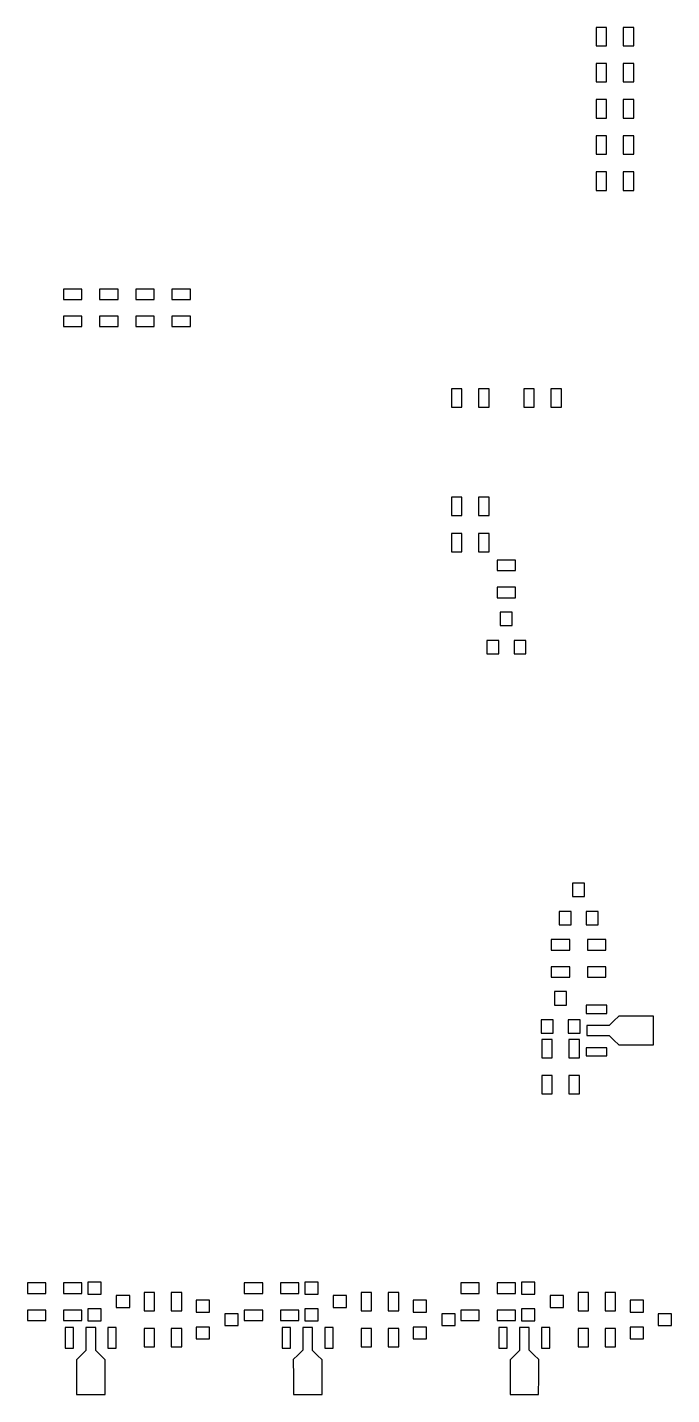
# Model space of a CAD drawing. Extents: x 0 to 45.3, y 0 to 96.1.
import ezdxf

# ---------------------------------------------------------------- set-up
doc = ezdxf.new("R2010")
doc.units = 0
doc.layers.get('0').update_dxf_attribs({"linetype": 'CONTINUOUS'})

msp = doc.modelspace()

# ---------------------------------------------------------------- linework, layer by layer
at = {"color": 7}
for points in [[(40.7035, 95.453211), (40.7035, 96.100911), (40.3352, 96.100911), (39.9669, 96.100911), (39.9669, 95.453211), (39.9669, 94.805511), (40.3352, 94.805511), (40.7035, 94.805511)], [(42.6085, 95.453211), (42.6085, 96.100911), (42.2402, 96.100911), (41.8719, 96.100911), (41.8719, 95.453211), (41.8719, 94.805511), (42.2402, 94.805511), (42.6085, 94.805511)], [(40.7035, 92.913211), (40.7035, 93.560911), (40.3352, 93.560911), (39.9669, 93.560911), (39.9669, 92.913211), (39.9669, 92.265511), (40.3352, 92.265511), (40.7035, 92.265511)], [(42.6085, 92.913211), (42.6085, 93.560911), (42.2402, 93.560911), (41.8719, 93.560911), (41.8719, 92.913211), (41.8719, 92.265511), (42.2402, 92.265511), (42.6085, 92.265511)], [(40.7035, 90.373211), (40.7035, 91.020911), (40.3352, 91.020911), (39.9669, 91.020911), (39.9669, 90.373211), (39.9669, 89.725511), (40.3352, 89.725511), (40.7035, 89.725511)], [(42.6085, 90.373211), (42.6085, 91.020911), (42.2402, 91.020911), (41.8719, 91.020911), (41.8719, 90.373211), (41.8719, 89.725511), (42.2402, 89.725511), (42.6085, 89.725511)], [(40.7035, 87.833211), (40.7035, 88.480911), (40.3352, 88.480911), (39.9669, 88.480911), (39.9669, 87.833211), (39.9669, 87.185511), (40.3352, 87.185511), (40.7035, 87.185511)], [(42.6085, 87.833211), (42.6085, 88.480911), (42.2402, 88.480911), (41.8719, 88.480911), (41.8719, 87.833211), (41.8719, 87.185511), (42.2402, 87.185511), (42.6085, 87.185511)], [(40.7035, 85.293211), (40.7035, 85.940911), (40.3352, 85.940911), (39.9669, 85.940911), (39.9669, 85.293211), (39.9669, 84.645511), (40.3352, 84.645511), (40.7035, 84.645511)], [(42.6085, 85.293211), (42.6085, 85.940911), (42.2402, 85.940911), (41.8719, 85.940911), (41.8719, 85.293211), (41.8719, 84.645511), (42.2402, 84.645511), (42.6085, 84.645511)], [(3.8481, 77.343011), (3.8481, 77.711311), (3.2004, 77.711311), (2.5527, 77.711311), (2.5527, 77.343011), (2.5527, 76.974711), (3.2004, 76.974711), (3.8481, 76.974711)], [(6.3881, 77.343011), (6.3881, 77.711311), (5.7404, 77.711311), (5.0927, 77.711311), (5.0927, 77.343011), (5.0927, 76.974711), (5.7404, 76.974711), (6.3881, 76.974711)], [(8.9281, 77.343011), (8.9281, 77.711311), (8.2804, 77.711311), (7.6327, 77.711311), (7.6327, 77.343011), (7.6327, 76.974711), (8.2804, 76.974711), (8.9281, 76.974711)], [(11.4681, 77.343011), (11.4681, 77.711311), (10.8204, 77.711311), (10.1727, 77.711311), (10.1727, 77.343011), (10.1727, 76.974711), (10.8204, 76.974711), (11.4681, 76.974711)], [(3.8481, 75.438011), (3.8481, 75.806311), (3.2004, 75.806311), (2.5527, 75.806311), (2.5527, 75.438011), (2.5527, 75.069711), (3.2004, 75.069711), (3.8481, 75.069711)], [(6.3881, 75.438011), (6.3881, 75.806311), (5.7404, 75.806311), (5.0927, 75.806311), (5.0927, 75.438011), (5.0927, 75.069711), (5.7404, 75.069711), (6.3881, 75.069711)], [(8.9281, 75.438011), (8.9281, 75.806311), (8.2804, 75.806311), (7.6327, 75.806311), (7.6327, 75.438011), (7.6327, 75.069711), (8.2804, 75.069711), (8.9281, 75.069711)], [(11.4681, 75.438011), (11.4681, 75.806311), (10.8204, 75.806311), (10.1727, 75.806311), (10.1727, 75.438011), (10.1727, 75.069711), (10.8204, 75.069711), (11.4681, 75.069711)], [(30.5435, 70.053211), (30.5435, 70.700911), (30.1752, 70.700911), (29.8069, 70.700911), (29.8069, 70.053211), (29.8069, 69.405511), (30.1752, 69.405511), (30.5435, 69.405511)], [(32.4485, 70.053211), (32.4485, 70.700911), (32.0802, 70.700911), (31.7119, 70.700911), (31.7119, 70.053211), (31.7119, 69.405511), (32.0802, 69.405511), (32.4485, 69.405511)], [(35.6235, 70.053211), (35.6235, 70.700911), (35.2552, 70.700911), (34.8869, 70.700911), (34.8869, 70.053211), (34.8869, 69.405511), (35.2552, 69.405511), (35.6235, 69.405511)], [(37.5285, 70.053211), (37.5285, 70.700911), (37.1602, 70.700911), (36.7919, 70.700911), (36.7919, 70.053211), (36.7919, 69.405511), (37.1602, 69.405511), (37.5285, 69.405511)], [(30.5435, 62.433211), (30.5435, 63.080911), (30.1752, 63.080911), (29.8069, 63.080911), (29.8069, 62.433211), (29.8069, 61.785511), (30.1752, 61.785511), (30.5435, 61.785511)], [(32.4485, 62.433211), (32.4485, 63.080911), (32.0802, 63.080911), (31.7119, 63.080911), (31.7119, 62.433211), (31.7119, 61.785511), (32.0802, 61.785511), (32.4485, 61.785511)], [(30.5435, 59.893211), (30.5435, 60.540911), (30.1752, 60.540911), (29.8069, 60.540911), (29.8069, 59.893211), (29.8069, 59.245511), (30.1752, 59.245511), (30.5435, 59.245511)], [(32.4485, 59.893211), (32.4485, 60.540911), (32.0802, 60.540911), (31.7119, 60.540911), (31.7119, 59.893211), (31.7119, 59.245511), (32.0802, 59.245511), (32.4485, 59.245511)], [(34.3027, 58.293011), (34.3027, 58.661311), (33.655, 58.661311), (33.0073, 58.661311), (33.0073, 58.293011), (33.0073, 57.924711), (33.655, 57.924711), (34.3027, 57.924711)], [(34.3027, 56.388011), (34.3027, 56.756311), (33.655, 56.756311), (33.0073, 56.756311), (33.0073, 56.388011), (33.0073, 56.019711), (33.655, 56.019711), (34.3027, 56.019711)], [(34.0741, 54.533811), (34.0741, 55.003711), (33.655, 55.003711), (33.2359, 55.003711), (33.2359, 54.533811), (33.2359, 54.063911), (33.655, 54.063911), (34.0741, 54.063911)], [(33.1343, 52.552611), (33.1343, 53.022511), (32.7152, 53.022511), (32.2961, 53.022511), (32.2961, 52.552611), (32.2961, 52.082711), (32.7152, 52.082711), (33.1343, 52.082711)], [(35.0393, 52.552611), (35.0393, 53.022511), (34.6202, 53.022511), (34.2011, 53.022511), (34.2011, 52.552611), (34.2011, 52.082711), (34.6202, 52.082711), (35.0393, 52.082711)], [(39.1541, 35.483811), (39.1541, 35.953711), (38.735, 35.953711), (38.3159, 35.953711), (38.3159, 35.483811), (38.3159, 35.013911), (38.735, 35.013911), (39.1541, 35.013911)], [(38.2143, 33.502611), (38.2143, 33.972511), (37.7952, 33.972511), (37.3761, 33.972511), (37.3761, 33.502611), (37.3761, 33.032711), (37.7952, 33.032711), (38.2143, 33.032711)], [(40.1193, 33.502611), (40.1193, 33.972511), (39.7002, 33.972511), (39.2811, 33.972511), (39.2811, 33.502611), (39.2811, 33.032711), (39.7002, 33.032711), (40.1193, 33.032711)], [(38.1127, 31.623011), (38.1127, 31.991311), (37.465, 31.991311), (36.8173, 31.991311), (36.8173, 31.623011), (36.8173, 31.254711), (37.465, 31.254711), (38.1127, 31.254711)], [(40.6527, 31.623011), (40.6527, 31.991311), (40.005, 31.991311), (39.3573, 31.991311), (39.3573, 31.623011), (39.3573, 31.254711), (40.005, 31.254711), (40.6527, 31.254711)], [(38.1127, 29.718011), (38.1127, 30.086311), (37.465, 30.086311), (36.8173, 30.086311), (36.8173, 29.718011), (36.8173, 29.349711), (37.465, 29.349711), (38.1127, 29.349711)], [(40.6527, 29.718011), (40.6527, 30.086311), (40.005, 30.086311), (39.3573, 30.086311), (39.3573, 29.718011), (39.3573, 29.349711), (40.005, 29.349711), (40.6527, 29.349711)], [(37.8841, 27.863811), (37.8841, 28.333711), (37.465, 28.333711), (37.0459, 28.333711), (37.0459, 27.863811), (37.0459, 27.393911), (37.465, 27.393911), (37.8841, 27.393911)], [(40.7289, 27.101811), (40.7289, 27.393911), (40.005, 27.393911), (39.2811, 27.393911), (39.2811, 27.101811), (39.2811, 26.809711), (40.005, 26.809711), (40.7289, 26.809711)], [(36.9443, 25.882611), (36.9443, 26.352511), (36.5252, 26.352511), (36.1061, 26.352511), (36.1061, 25.882611), (36.1061, 25.412711), (36.5252, 25.412711), (36.9443, 25.412711)], [(38.8493, 25.882611), (38.8493, 26.352511), (38.4302, 26.352511), (38.0111, 26.352511), (38.0111, 25.882611), (38.0111, 25.412711), (38.4302, 25.412711), (38.8493, 25.412711)], [(44.0055, 25.603211), (44.0055, 26.606511), (42.779585, 26.606511), (41.553667, 26.606511), (41.2242, 26.276311), (40.894733, 25.946111), (40.100615, 25.946111), (39.3065, 25.946111), (39.3065, 25.603211), (39.3065, 25.260311), (40.100615, 25.260311), (40.894733, 25.260311), (41.2242, 24.930111), (41.553667, 24.599911), (42.779585, 24.599911), (44.0055, 24.599911)], [(36.8935, 24.333211), (36.8935, 24.980911), (36.5252, 24.980911), (36.1569, 24.980911), (36.1569, 24.333211), (36.1569, 23.685511), (36.5252, 23.685511), (36.8935, 23.685511)], [(38.7985, 24.333211), (38.7985, 24.980911), (38.4302, 24.980911), (38.0619, 24.980911), (38.0619, 24.333211), (38.0619, 23.685511), (38.4302, 23.685511), (38.7985, 23.685511)], [(40.7289, 24.104611), (40.7289, 24.396711), (40.005, 24.396711), (39.2811, 24.396711), (39.2811, 24.104611), (39.2811, 23.812511), (40.005, 23.812511), (40.7289, 23.812511)], [(36.8935, 21.793211), (36.8935, 22.440911), (36.5252, 22.440911), (36.1569, 22.440911), (36.1569, 21.793211), (36.1569, 21.145511), (36.5252, 21.145511), (36.8935, 21.145511)], [(38.7985, 21.793211), (38.7985, 22.440911), (38.4302, 22.440911), (38.0619, 22.440911), (38.0619, 21.793211), (38.0619, 21.145511), (38.4302, 21.145511), (38.7985, 21.145511)], [(1.3081, 7.493011), (1.3081, 7.861311), (0.6604, 7.861311), (0.0127, 7.861311), (0.0127, 7.493011), (0.0127, 7.124711), (0.6604, 7.124711), (1.3081, 7.124711)], [(3.8481, 7.493011), (3.8481, 7.861311), (3.2004, 7.861311), (2.5527, 7.861311), (2.5527, 7.493011), (2.5527, 7.124711), (3.2004, 7.124711), (3.8481, 7.124711)], [(5.1943, 7.493011), (5.1943, 7.912111), (4.7244, 7.912111), (4.2545, 7.912111), (4.2545, 7.493011), (4.2545, 7.073911), (4.7244, 7.073911), (5.1943, 7.073911)], [(16.5481, 7.493011), (16.5481, 7.861311), (15.9004, 7.861311), (15.2527, 7.861311), (15.2527, 7.493011), (15.2527, 7.124711), (15.9004, 7.124711), (16.5481, 7.124711)], [(19.0881, 7.493011), (19.0881, 7.861311), (18.4404, 7.861311), (17.7927, 7.861311), (17.7927, 7.493011), (17.7927, 7.124711), (18.4404, 7.124711), (19.0881, 7.124711)], [(20.4343, 7.493011), (20.4343, 7.912111), (19.9644, 7.912111), (19.4945, 7.912111), (19.4945, 7.493011), (19.4945, 7.073911), (19.9644, 7.073911), (20.4343, 7.073911)], [(31.7627, 7.493011), (31.7627, 7.861311), (31.115, 7.861311), (30.4673, 7.861311), (30.4673, 7.493011), (30.4673, 7.124711), (31.115, 7.124711), (31.7627, 7.124711)], [(34.3027, 7.493011), (34.3027, 7.861311), (33.655, 7.861311), (33.0073, 7.861311), (33.0073, 7.493011), (33.0073, 7.124711), (33.655, 7.124711), (34.3027, 7.124711)], [(35.6743, 7.493011), (35.6743, 7.912111), (35.2044, 7.912111), (34.7345, 7.912111), (34.7345, 7.493011), (34.7345, 7.073911), (35.2044, 7.073911), (35.6743, 7.073911)], [(7.2009, 6.553211), (7.2009, 6.972311), (6.731, 6.972311), (6.2611, 6.972311), (6.2611, 6.553211), (6.2611, 6.134111), (6.731, 6.134111), (7.2009, 6.134111)], [(8.9535, 6.553211), (8.9535, 7.200911), (8.5852, 7.200911), (8.2169, 7.200911), (8.2169, 6.553211), (8.2169, 5.905511), (8.5852, 5.905511), (8.9535, 5.905511)], [(10.8585, 6.553211), (10.8585, 7.200911), (10.4902, 7.200911), (10.1219, 7.200911), (10.1219, 6.553211), (10.1219, 5.905511), (10.4902, 5.905511), (10.8585, 5.905511)], [(22.4409, 6.553211), (22.4409, 6.972311), (21.971, 6.972311), (21.5011, 6.972311), (21.5011, 6.553211), (21.5011, 6.134111), (21.971, 6.134111), (22.4409, 6.134111)], [(24.1935, 6.553211), (24.1935, 7.200911), (23.8252, 7.200911), (23.4569, 7.200911), (23.4569, 6.553211), (23.4569, 5.905511), (23.8252, 5.905511), (24.1935, 5.905511)], [(26.0985, 6.553211), (26.0985, 7.200911), (25.7302, 7.200911), (25.3619, 7.200911), (25.3619, 6.553211), (25.3619, 5.905511), (25.7302, 5.905511), (26.0985, 5.905511)], [(37.6809, 6.553211), (37.6809, 6.972311), (37.211, 6.972311), (36.7411, 6.972311), (36.7411, 6.553211), (36.7411, 6.134111), (37.211, 6.134111), (37.6809, 6.134111)], [(39.4335, 6.553211), (39.4335, 7.200911), (39.0652, 7.200911), (38.6969, 7.200911), (38.6969, 6.553211), (38.6969, 5.905511), (39.0652, 5.905511), (39.4335, 5.905511)], [(41.3385, 6.553211), (41.3385, 7.200911), (40.9702, 7.200911), (40.6019, 7.200911), (40.6019, 6.553211), (40.6019, 5.905511), (40.9702, 5.905511), (41.3385, 5.905511)], [(1.3081, 5.588011), (1.3081, 5.956311), (0.6604, 5.956311), (0.0127, 5.956311), (0.0127, 5.588011), (0.0127, 5.219711), (0.6604, 5.219711), (1.3081, 5.219711)], [(3.8481, 5.588011), (3.8481, 5.956311), (3.2004, 5.956311), (2.5527, 5.956311), (2.5527, 5.588011), (2.5527, 5.219711), (3.2004, 5.219711), (3.8481, 5.219711)], [(5.1943, 5.613411), (5.1943, 6.032511), (4.7244, 6.032511), (4.2545, 6.032511), (4.2545, 5.613411), (4.2545, 5.194311), (4.7244, 5.194311), (5.1943, 5.194311)], [(12.8143, 6.223011), (12.8143, 6.642111), (12.3444, 6.642111), (11.8745, 6.642111), (11.8745, 6.223011), (11.8745, 5.803911), (12.3444, 5.803911), (12.8143, 5.803911)], [(16.5481, 5.588011), (16.5481, 5.956311), (15.9004, 5.956311), (15.2527, 5.956311), (15.2527, 5.588011), (15.2527, 5.219711), (15.9004, 5.219711), (16.5481, 5.219711)], [(19.0881, 5.588011), (19.0881, 5.956311), (18.4404, 5.956311), (17.7927, 5.956311), (17.7927, 5.588011), (17.7927, 5.219711), (18.4404, 5.219711), (19.0881, 5.219711)], [(20.4343, 5.613411), (20.4343, 6.032511), (19.9644, 6.032511), (19.4945, 6.032511), (19.4945, 5.613411), (19.4945, 5.194311), (19.9644, 5.194311), (20.4343, 5.194311)], [(28.0543, 6.223011), (28.0543, 6.642111), (27.5844, 6.642111), (27.1145, 6.642111), (27.1145, 6.223011), (27.1145, 5.803911), (27.5844, 5.803911), (28.0543, 5.803911)], [(31.7627, 5.588011), (31.7627, 5.956311), (31.115, 5.956311), (30.4673, 5.956311), (30.4673, 5.588011), (30.4673, 5.219711), (31.115, 5.219711), (31.7627, 5.219711)], [(34.3027, 5.588011), (34.3027, 5.956311), (33.655, 5.956311), (33.0073, 5.956311), (33.0073, 5.588011), (33.0073, 5.219711), (33.655, 5.219711), (34.3027, 5.219711)], [(35.6743, 5.613411), (35.6743, 6.032511), (35.2044, 6.032511), (34.7345, 6.032511), (34.7345, 5.613411), (34.7345, 5.194311), (35.2044, 5.194311), (35.6743, 5.194311)], [(43.2943, 6.223011), (43.2943, 6.642111), (42.8244, 6.642111), (42.3545, 6.642111), (42.3545, 6.223011), (42.3545, 5.803911), (42.8244, 5.803911), (43.2943, 5.803911)], [(14.8209, 5.283211), (14.8209, 5.702311), (14.351, 5.702311), (13.8811, 5.702311), (13.8811, 5.283211), (13.8811, 4.864111), (14.351, 4.864111), (14.8209, 4.864111)], [(30.0609, 5.283211), (30.0609, 5.702311), (29.591, 5.702311), (29.1211, 5.702311), (29.1211, 5.283211), (29.1211, 4.864111), (29.591, 4.864111), (30.0609, 4.864111)], [(45.2755, 5.283211), (45.2755, 5.702311), (44.8056, 5.702311), (44.3357, 5.702311), (44.3357, 5.283211), (44.3357, 4.864111), (44.8056, 4.864111), (45.2755, 4.864111)], [(3.2639, 4.013211), (3.2639, 4.737111), (2.9718, 4.737111), (2.6797, 4.737111), (2.6797, 4.013211), (2.6797, 3.289311), (2.9718, 3.289311), (3.2639, 3.289311)], [(5.4737, 1.238626), (5.4737, 2.464543), (5.1435, 2.794011), (4.8133, 3.123478), (4.8133, 3.930295), (4.8133, 4.737111), (4.4704, 4.737111), (4.1275, 4.737111), (4.1275, 3.930295), (4.1275, 3.123478), (3.7973, 2.794011), (3.4671, 2.464543), (3.4671, 1.238626), (3.4671, 0.012711), (4.4704, 0.012711), (5.4737, 0.012711)], [(6.2611, 4.013211), (6.2611, 4.737111), (5.969, 4.737111), (5.6769, 4.737111), (5.6769, 4.013211), (5.6769, 3.289311), (5.969, 3.289311), (6.2611, 3.289311)], [(8.9535, 4.013211), (8.9535, 4.660911), (8.5852, 4.660911), (8.2169, 4.660911), (8.2169, 4.013211), (8.2169, 3.365511), (8.5852, 3.365511), (8.9535, 3.365511)], [(10.8585, 4.013211), (10.8585, 4.660911), (10.4902, 4.660911), (10.1219, 4.660911), (10.1219, 4.013211), (10.1219, 3.365511), (10.4902, 3.365511), (10.8585, 3.365511)], [(12.8143, 4.343411), (12.8143, 4.762511), (12.3444, 4.762511), (11.8745, 4.762511), (11.8745, 4.343411), (11.8745, 3.924311), (12.3444, 3.924311), (12.8143, 3.924311)], [(18.5039, 4.013211), (18.5039, 4.737111), (18.2118, 4.737111), (17.9197, 4.737111), (17.9197, 4.013211), (17.9197, 3.289311), (18.2118, 3.289311), (18.5039, 3.289311)], [(20.7137, 1.238626), (20.7137, 2.464543), (20.3835, 2.794011), (20.0533, 3.123478), (20.0533, 3.930295), (20.0533, 4.737111), (19.7104, 4.737111), (19.3675, 4.737111), (19.3675, 3.943009), (19.3675, 3.148904), (19.03095, 2.813061), (18.6944, 2.477217), (18.701226, 1.244962), (18.708053, 0.012711), (19.710876, 0.012711), (20.7137, 0.012711)], [(21.5011, 4.013211), (21.5011, 4.737111), (21.209, 4.737111), (20.9169, 4.737111), (20.9169, 4.013211), (20.9169, 3.289311), (21.209, 3.289311), (21.5011, 3.289311)], [(24.1935, 4.013211), (24.1935, 4.660911), (23.8252, 4.660911), (23.4569, 4.660911), (23.4569, 4.013211), (23.4569, 3.365511), (23.8252, 3.365511), (24.1935, 3.365511)], [(26.0985, 4.013211), (26.0985, 4.660911), (25.7302, 4.660911), (25.3619, 4.660911), (25.3619, 4.013211), (25.3619, 3.365511), (25.7302, 3.365511), (26.0985, 3.365511)], [(28.0543, 4.343411), (28.0543, 4.762511), (27.5844, 4.762511), (27.1145, 4.762511), (27.1145, 4.343411), (27.1145, 3.924311), (27.5844, 3.924311), (28.0543, 3.924311)], [(33.7185, 4.013211), (33.7185, 4.737111), (33.4264, 4.737111), (33.1343, 4.737111), (33.1343, 4.013211), (33.1343, 3.289311), (33.4264, 3.289311), (33.7185, 3.289311)], [(35.934174, 1.248257), (35.941, 2.483818), (35.60445, 2.807282), (35.2679, 3.130743), (35.2679, 3.93392), (35.2679, 4.7371), (34.925, 4.7371), (34.5821, 4.7371), (34.5821, 3.930285), (34.5821, 3.123467), (34.2519, 2.794), (33.9217, 2.464533), (33.9217, 1.238615), (33.9217, 0.0127), (34.924524, 0.0127), (35.927348, 0.0127)], [(36.7157, 4.013211), (36.7157, 4.737111), (36.4236, 4.737111), (36.1315, 4.737111), (36.1315, 4.013211), (36.1315, 3.289311), (36.4236, 3.289311), (36.7157, 3.289311)], [(39.4335, 4.013211), (39.4335, 4.660911), (39.0652, 4.660911), (38.6969, 4.660911), (38.6969, 4.013211), (38.6969, 3.365511), (39.0652, 3.365511), (39.4335, 3.365511)], [(41.3385, 4.013211), (41.3385, 4.660911), (40.9702, 4.660911), (40.6019, 4.660911), (40.6019, 4.013211), (40.6019, 3.365511), (40.9702, 3.365511), (41.3385, 3.365511)], [(43.2943, 4.343411), (43.2943, 4.762511), (42.8244, 4.762511), (42.3545, 4.762511), (42.3545, 4.343411), (42.3545, 3.924311), (42.8244, 3.924311), (43.2943, 3.924311)]]:
    msp.add_lwpolyline(points, close=True, dxfattribs=at)

doc.saveas('drawing.dxf')
